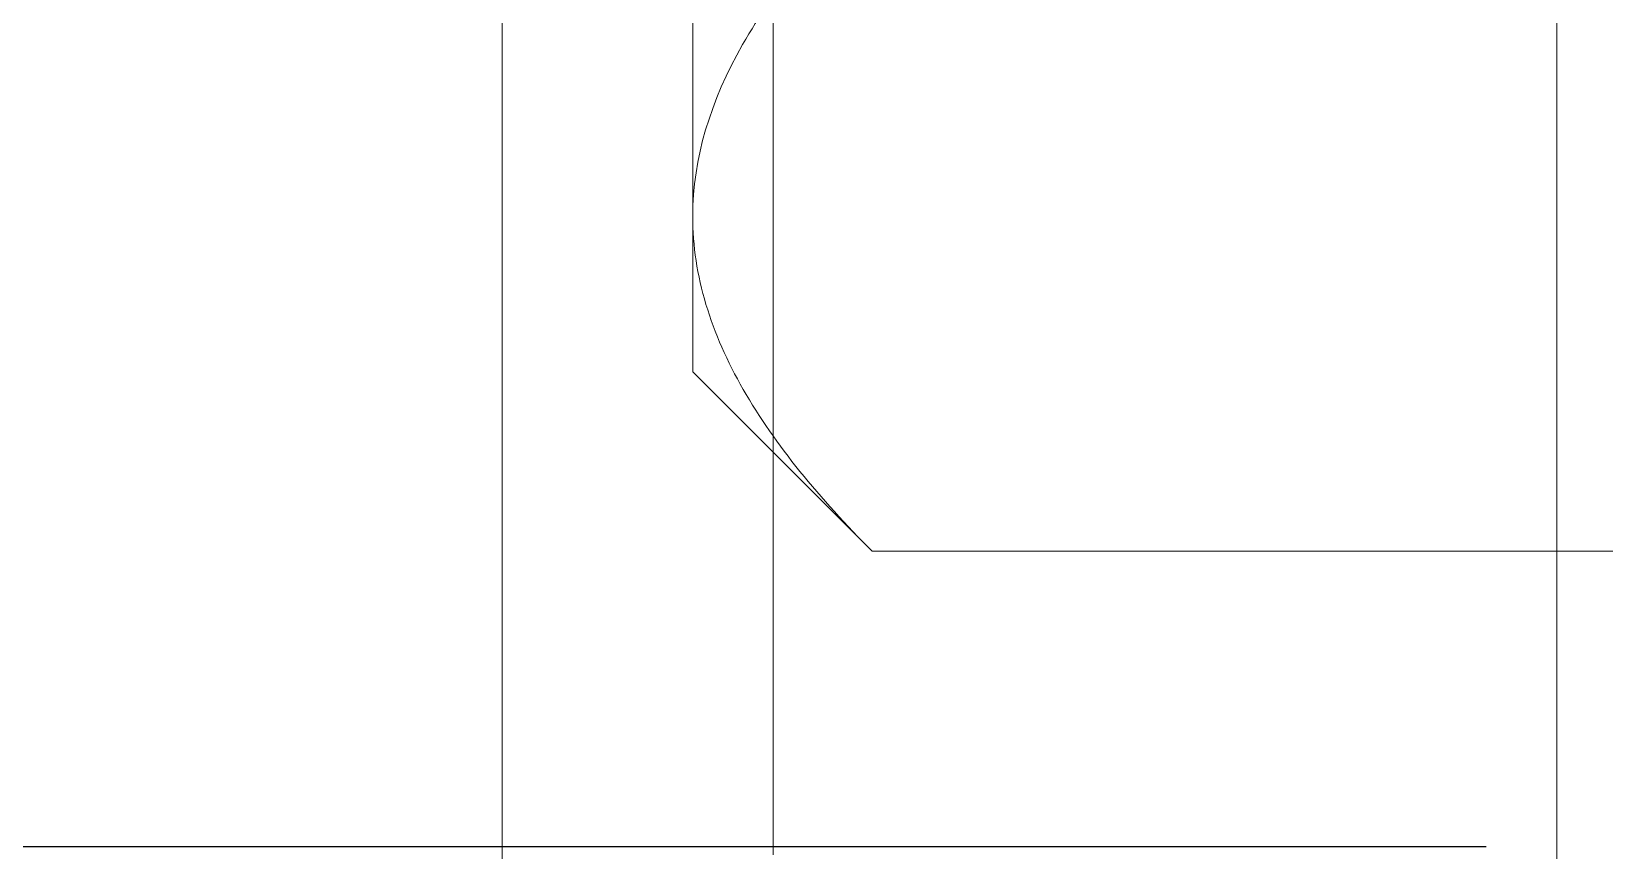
# Model space of a CAD drawing. Extents: x -82 to 113, y -82 to 93.
# Drawn here: x 27.7285 to 28.1099, y 69.8972 to 70.0958 of the extents above; entities that cross this region are included whole.
import ezdxf

# ---------------------------------------------------------------- set-up
doc = ezdxf.new("R2010")
doc.units = 0
doc.header["$MEASUREMENT"] = 0
doc.linetypes.add('TRAZO_Y_PUNTO', pattern=[1, 0.5, -0.25, 0, -0.25])
doc.layers.get('0').update_dxf_attribs({"linetype": 'CONTINUOUS'})
for name, color, linetype in [('Ballons', 7, 'CONTINUOUS'), ('DIM', 7, 'CONTINUOUS'), ('INERTIA', 7, 'CONTINUOUS')]:
    doc.layers.add(name, color=color, linetype=linetype)

# ---------------------------------------------------------------- blocks, each defined once
blk = doc.blocks.new('23203')
at = {"color": 7, "linetype": 'Continuous', "lineweight": 15}
blk.add_line((12.96106, 64.41369), (12.96106, 67.76369), dxfattribs=at)
blk = doc.blocks.new('hdgh')
at = {"color": 3, "linetype": 'TRAZO_Y_PUNTO'}
blk.add_line((1.22561, -0.61027), (2.11532, -0.61027), dxfattribs=at)
blk = doc.blocks.new('gfdgsfg')
at = {"color": 7, "linetype": 'Continuous', "lineweight": 15}
for p, q in [((57.86139, 53.08483), (57.86139, 53.3284)), ((57.86139, 53.04715), (57.86139, 53.08483)), ((57.86139, 53.04715), (57.9049, 53.00364)), ((57.9049, 53.00364), (58.18952, 53.00364))]:
    blk.add_line(p, q, dxfattribs=at)
for points, knots in [([(57.86139, 53.08483), (57.86139, 53.09895), (57.86571, 53.11284), (57.88128, 53.14021), (57.89219, 53.1533), (57.9049, 53.16602)], [0, 0, 0, 0, 0.5, 0.5, 1, 1, 1, 1]), ([(57.9049, 53.00364), (57.89217, 53.01637), (57.88135, 53.02939), (57.86979, 53.04963), (57.86671, 53.05649), (57.86251, 53.0705), (57.86139, 53.07772), (57.86139, 53.08483)], [0, 0, 0, 0, 0.5, 0.5, 0.75, 0.75, 1, 1, 1, 1])]:
    blk.add_open_spline(points, degree=3, knots=knots, dxfattribs=at)
blk = doc.blocks.new('25342')
at = {"color": 7, "linetype": 'Continuous', "lineweight": 15}
for p, q in [((0.80859, 0.095), (0.78125, 0.095)), ((0.8125, 0.095), (0.80859, 0.095)), ((0.83984, 0.095), (0.8125, 0.095)), ((0.84375, 0.095), (0.83984, 0.095)), ((0.87109, 0.095), (0.84375, 0.095)), ((0.875, 0.095), (0.87109, 0.095)), ((0.90234, 0.095), (0.875, 0.095)), ((0.90625, 0.095), (0.90234, 0.095)), ((0.93359, 0.095), (0.90625, 0.095)), ((0.9375, 0.095), (0.93359, 0.095)), ((0.96484, 0.095), (0.9375, 0.095)), ((0.96875, 0.095), (0.96484, 0.095)), ((0.99609, 0.095), (0.96875, 0.095)), ((1, 0.095), (0.99609, 0.095)), ((0.79687, -0.095), (0.82422, -0.095)), ((0.82422, -0.095), (0.82813, -0.095)), ((0.82813, -0.095), (0.85547, -0.095)), ((0.85547, -0.095), (0.85938, -0.095)), ((0.85938, -0.095), (0.88672, -0.095)), ((0.88672, -0.095), (0.89062, -0.095)), ((0.89062, -0.095), (0.91797, -0.095)), ((0.91797, -0.095), (0.92187, -0.095)), ((0.92187, -0.095), (0.94922, -0.095)), ((0.94922, -0.095), (0.95313, -0.095)), ((0.95313, -0.095), (0.98047, -0.095)), ((0.98047, -0.095), (0.98437, -0.095)), ((0.98437, -0.095), (1.01172, -0.095))]:
    blk.add_line(p, q, dxfattribs=at)

msp = doc.modelspace()

# ---------------------------------------------------------------- block references
msp.add_blockref('hdgh', (26.3556, 70.5085))
at = {"layer": 'Ballons', "xscale": -1, "rotation": 270}
msp.add_blockref('25342', (28.00329, 69.09932), dxfattribs=at)
at = {"layer": 'DIM', "xscale": -1}
msp.add_blockref('23203', (40.8037, 3.97145), dxfattribs=at)
at = {"layer": 'INERTIA', "color": 7}
msp.add_blockref('gfdgsfg', (-29.97257, 16.96615), dxfattribs=at)

doc.saveas('drawing.dxf')
